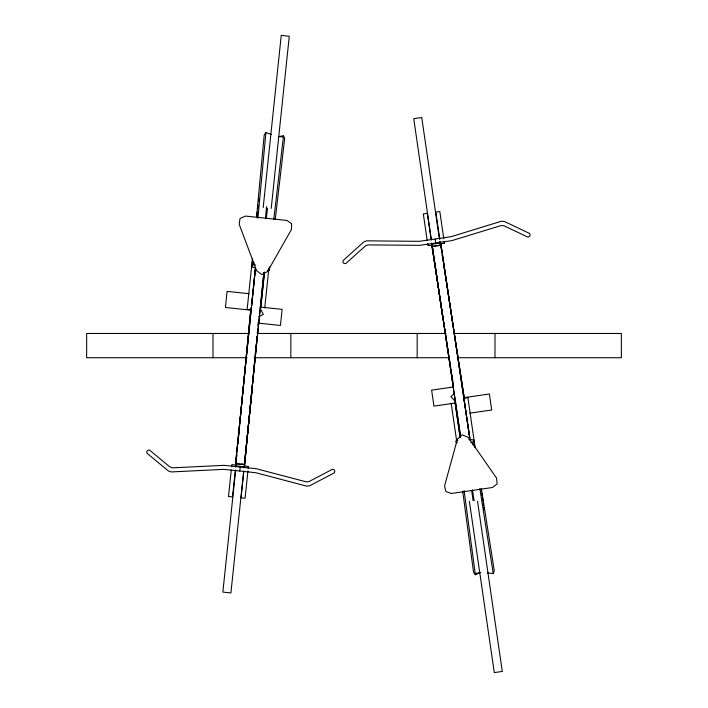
<?xml version="1.0" encoding="UTF-8"?>
<svg xmlns="http://www.w3.org/2000/svg" width="708" height="708" viewBox="0 0 708 708"><rect width="100%" height="100%" fill="white"/><g stroke="black" fill="none" stroke-linecap="round" stroke-linejoin="round"><path stroke-width="1.06" d="M252.42 258.978L247.127 309.467L251.145 309.892L255.526 268.164L251.915 266.819L252.632 259.128M256.526 217.365L264.208 134.954L265.916 132.476L271.403 134.529M251.915 266.819L253.623 264.341L253.827 262.137M257.924 218.188L265.916 132.476M265.438 218.728L266.571 206.639M236.145 460.855L235.72 465.253L236.056 462.651M236.357 458.66L236.782 454.262M237.1 450.961L237.516 446.562M237.729 444.359L238.26 438.863M238.472 436.668L250.756 309.83L239.862 423.074M236.472 458.253L236.791 454.961M237.109 451.66L237.534 447.261M237.853 443.96L238.277 439.562M238.49 437.367L238.906 432.969M239.224 429.668L239.649 425.269M253.632 371.479L244.534 466.041L255.659 351.292M253.845 369.284L255.013 357.186M255.225 354.991L255.641 350.593M255.96 347.292L256.278 343.991M256.597 340.698L257.022 336.3M257.34 332.999L257.659 329.698M258.075 325.299L258.393 322.007M255.977 347.991L256.402 343.592M256.615 341.398L257.031 336.999M257.349 333.698L257.774 329.3M258.093 326.007L258.411 322.706M235.56 463.811L255.261 269.483L235.56 463.811L244.375 464.616L263.898 272.571M244.375 464.616L263.854 272.491M256.898 216.303L257.367 211.851M257.703 208.63L258.057 205.276M258.509 200.957L258.747 198.7M231.295 469.82L228.498 496.503L232.516 496.928L235.313 470.236M231.622 466.687L231.835 464.652L235.852 465.094L235.649 467.103M235.658 470.103L222.861 592.1L230.905 592.941L243.694 470.944M236.021 466.59L236.339 463.572L239.357 463.89M263.19 207.55L281.244 35.4L289.28 36.241L271.226 208.4M239.8 471.024L223.71 469.369L171.212 471.944L168.442 471.015L146.928 453.173L146.768 451.465L147.804 450.226L149.512 450.067L169.814 466.899L172.584 467.829L224.135 465.342L256.305 468.714L306.219 481.838L309.122 481.511L332.477 469.254L334.114 469.758L334.866 471.192L334.353 472.829L309.617 485.821L306.706 486.148L255.88 472.74L239.8 471.024L240.224 467.032M260.933 305.298L264.385 272.421M278.625 136.591L283.519 135.768L284.678 138.547L275.226 219.666M244.065 467.43L244.384 464.368L241.366 464.103M244.605 462.28L245.065 457.908M245.295 455.713L245.756 451.279M245.986 449.146L246.561 443.642M246.782 441.535L251.898 392.772M260.765 308.166L264.562 271.969M243.817 471.501L241.056 497.821L245.074 498.246L247.942 470.909M244.18 467.997L244.393 465.97L248.411 466.413L248.207 468.422M264.721 307.989L268.748 269.553M266.35 218.046L267.5 208.179M273.819 219.073L283.519 135.768M267.42 270.376L269.35 270.084L269.73 266.801M473.006 444.934L472.67 442.748L473.705 439.925L468.855 439.394M487.405 572.931L493.228 573.577L494.272 570.754L481.422 488.989M454.695 393.259L450.934 396.639L454.704 400.834M258.854 316.733L263.332 314.379L260.703 309.387M456.297 443.235L456.005 441.049L457.802 440.296M462.731 491.37L473.555 572.312L475.36 574.728L480.759 572.453M460.519 436.208L432.296 246.357L441.04 244.968L469.811 438.163L441.04 244.968M435.146 239.021L451.146 236.676L501.397 221.241L504.317 221.454L529.557 233.454L530.133 235.065L529.434 236.525L527.823 237.1L503.999 225.781L501.078 225.569L451.731 240.676L419.72 245.331L368.116 244.906L365.381 245.941L345.769 263.571L344.053 263.482L342.973 262.279L343.07 260.571L363.841 241.879L366.585 240.844L419.145 241.331L435.146 239.021L435.73 243.003M432.004 244.233L440.004 243.074M444.438 243.216L440.438 243.8L440.146 241.8M440.341 245.393L432.34 246.561L431.898 243.561M453.447 386.957L431.623 390.126L433.951 406.135L455.775 402.958M465.377 397.48L489.387 393.984L491.715 409.994L469.891 413.162M470.024 440.526L463.855 398.064L467.846 397.409L475.148 447.651M463.855 398.064L467.855 397.48M475.909 573.374L479.9 572.728M249.26 333.468L86.65 333.468L86.65 357.726L247.145 357.726M257.429 333.468L445.996 333.468M453.881 333.468L621.35 333.468L621.35 357.726L457.191 357.726M254.119 357.726L449.509 357.726M240.41 464.174L244.322 464.536M278.633 136.511L282.66 136.936M249.03 293.696L227.091 291.395L225.409 307.476L249.535 310.007M260.19 307.06L282.12 309.361L280.439 325.45L258.509 323.149M236.091 465.908L244.136 466.749M470.723 442.535L472.67 442.748M253.623 264.341L255.446 265.022M432.296 246.357L460.581 436.278M456.005 441.049L457.209 442.659M250.066 308.847L250.942 310.511M268.58 268.235L269.35 270.084M473.705 439.925L474.909 447.562M479.865 488.538L493.228 573.577M472.448 489.865L474.156 500.768M441.872 252.349L440.526 243.614L441.181 248.402M442.208 254.535L443.217 261.084M443.553 263.27L464.236 397.958L445.049 273.509M441.518 250.579L441.854 252.765M442.19 254.951L442.527 257.128M442.863 259.314L443.199 261.5M443.535 263.686L444.712 271.323M448.447 353.106L431.791 245.03L451.297 372.081M448.784 355.283L449.961 362.93M450.297 365.107L450.633 367.293M450.969 369.479L451.315 371.665M451.651 373.842L451.987 376.028M452.492 379.302L452.828 381.488M453.164 383.665L453.501 385.851M451.633 374.258L453.483 386.267M481.166 489.016L481.493 491.272M481.803 493.379L482.13 495.635M482.431 497.742L482.918 501.087M483.228 503.193L483.555 505.45M483.865 507.556L484.192 509.813M443.783 238.746L439.827 211.542L435.827 212.126L439.783 239.331M444.146 241.216L444.438 243.242M439.394 238.897L421.747 117.51L413.738 118.67L431.393 240.065M439.756 241.393L440.349 245.437M477.537 501.22L502.291 671.441L494.29 672.6L469.377 501.308M455.173 402.666L460.244 437.562M432.5 247.694L433.606 255.287M433.916 257.393L442.704 317.848M454.943 402.029L460.023 436.951M431.145 239.552L427.331 213.365L423.331 213.949L427.19 240.499M431.65 243.039L431.942 245.056L427.942 245.623L427.65 243.614M451.164 403.179L456.722 441.42M471.732 490.75L473.05 500.591M464.094 490.494L475.36 574.728M494.998 333.468L494.998 357.726M417.171 333.468L417.171 357.726M290.829 333.468L290.829 357.726M212.993 333.468L212.993 357.726M291.59 223.675L291.466 229.445L267.553 271.518L261.801 274.562L256.606 270.651L239.18 224.25L240.065 218.409L245.49 216.082L286.829 220.418L291.59 223.675M457.395 439.226L444.58 485.883L445.89 491.511L451.306 493.494L492.432 487.511L497.122 483.927L496.538 478.05L468.227 437.367L462.218 434.854L457.395 439.226"/></g></svg>
